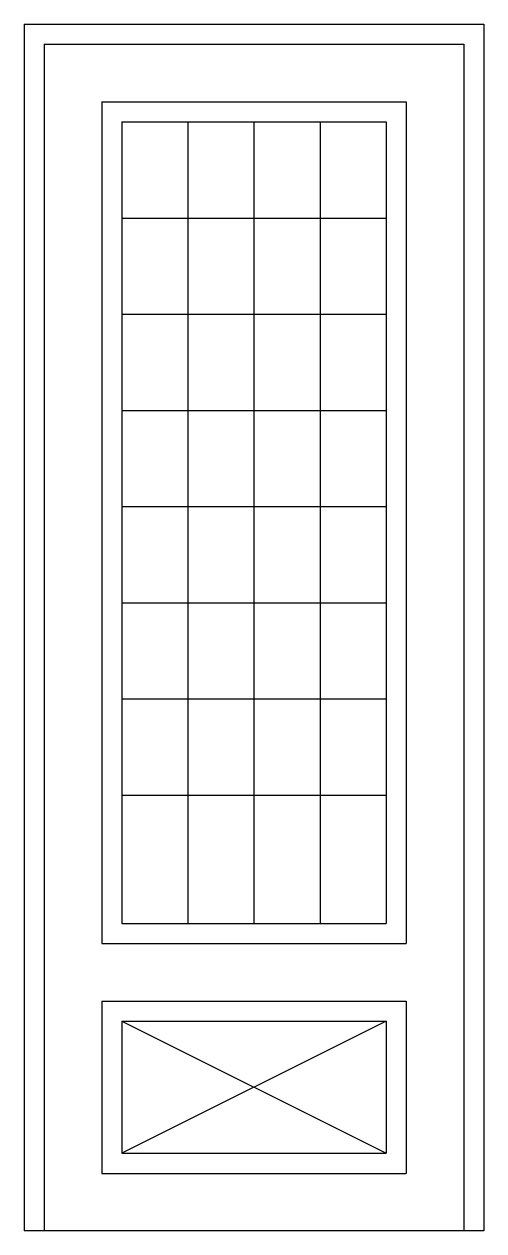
# Model space of a CAD drawing. Extents: x -8506 to -7706, y 12898 to 14998.
import ezdxf

# ---------------------------------------------------------------- set-up
doc = ezdxf.new("R2010")
doc.units = 0
doc.header["$LTSCALE"] = 10
doc.header["$MEASUREMENT"] = 0
doc.layers.get('0').update_dxf_attribs({"linetype": 'CONTINUOUS'})

msp = doc.modelspace()

# ---------------------------------------------------------------- linework, layer by layer
for p, q in [((-8505.7, 14998), (-8505.7, 12898)), ((-8505.7, 14998), (-7705.7, 14998)), ((-7705.7, 14998), (-7705.7, 12898)), ((-8470.7, 14963), (-8470.7, 12898)), ((-8470.7, 14963), (-7740.7, 14963)), ((-7740.7, 14963), (-7740.7, 12898)), ((-8370.7, 14863), (-8370.7, 13398)), ((-8370.7, 14863), (-7840.7, 14863)), ((-7840.7, 14863), (-7840.7, 13398)), ((-8335.7, 14828), (-8335.7, 13433)), ((-8335.7, 14828), (-7875.7, 14828)), ((-8220.7, 14828), (-8220.7, 13433)), ((-8105.7, 14828), (-8105.7, 13433)), ((-7990.7, 14828), (-7990.7, 13433)), ((-7875.7, 14828), (-7875.7, 13433)), ((-8335.7, 14660.6), (-7875.7, 14660.6)), ((-8335.7, 14493.2), (-7875.7, 14493.2)), ((-8335.7, 14325.8), (-7875.7, 14325.8)), ((-8335.7, 14158.4), (-7875.7, 14158.4)), ((-8335.7, 13991), (-7875.7, 13991)), ((-8335.7, 13823.6), (-7875.7, 13823.6)), ((-8335.7, 13656.2), (-7875.7, 13656.2)), ((-8335.7, 13433), (-7875.7, 13433)), ((-8370.7, 13398), (-7840.7, 13398)), ((-8370.7, 13298), (-8370.7, 12998)), ((-8370.7, 13298), (-7840.7, 13298)), ((-7840.7, 13298), (-7840.7, 12998)), ((-8335.7, 13263), (-8335.7, 13033)), ((-8335.7, 13263), (-7875.7, 13033)), ((-7875.7, 13263), (-8335.7, 13033)), ((-8335.7, 13263), (-7875.7, 13263)), ((-7875.7, 13263), (-7875.7, 13033)), ((-8335.7, 13033), (-7875.7, 13033)), ((-8370.7, 12998), (-7840.7, 12998)), ((-7705.7, 12898), (-8505.7, 12898))]:
    msp.add_line(p, q)

doc.saveas('drawing.dxf')
